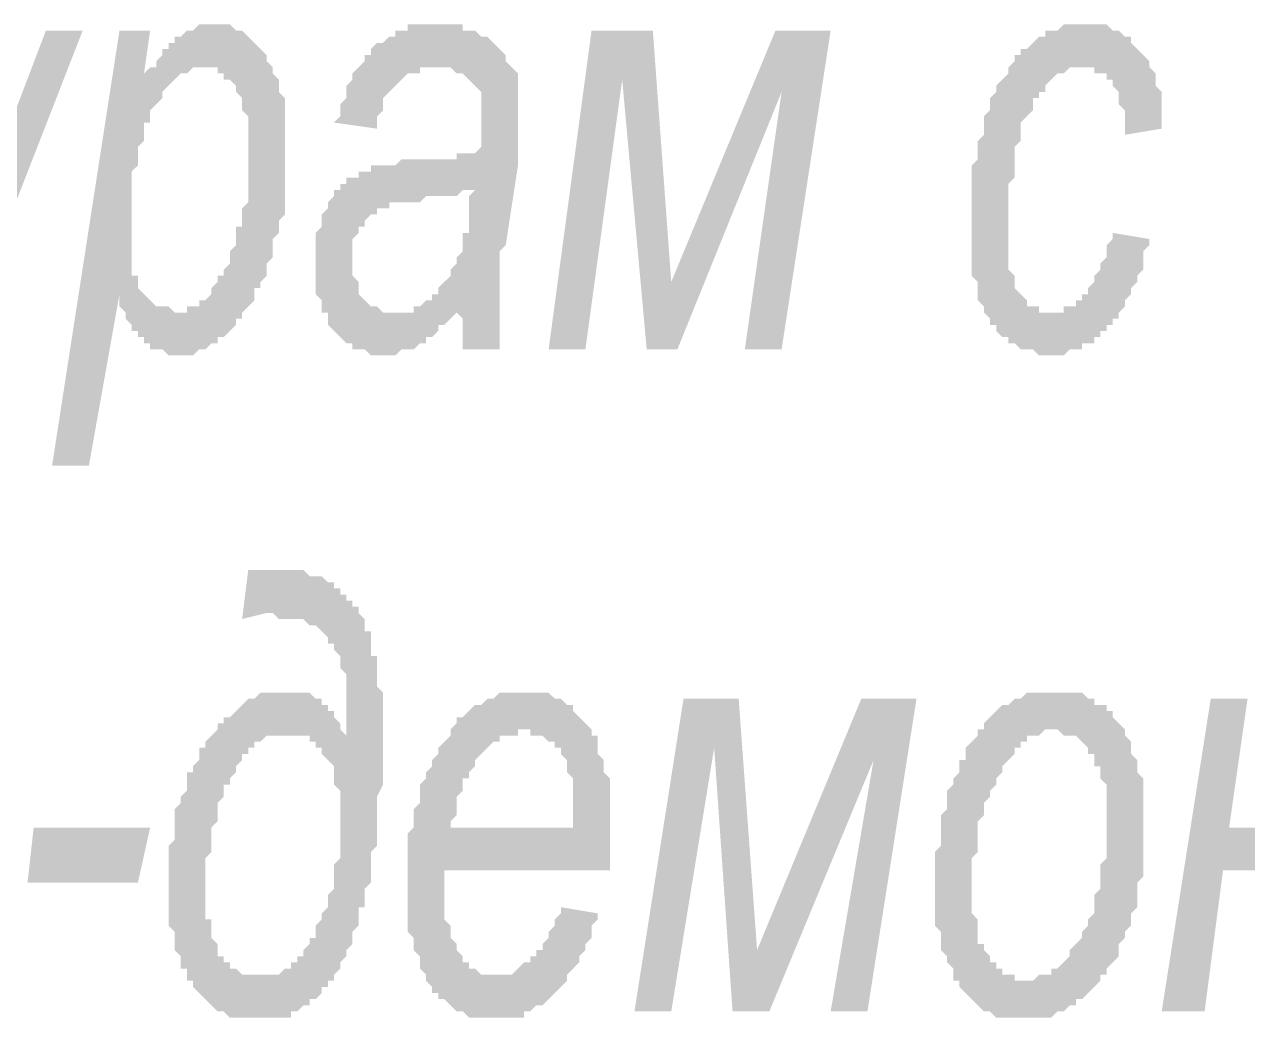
# Model space of a CAD drawing. Header units: millimetres. Extents: x 1372 to 666090, y 1285 to 31551.
# Drawn here: x 513140 to 513972, y 5129 to 5805 of the extents above; entities that cross this region are included whole.
import ezdxf

# ---------------------------------------------------------------- set-up
doc = ezdxf.new("R2010")
doc.units = ezdxf.units.MM
doc.layers.add('PDF _75-АЗ Штамп', color=7, linetype='Continuous')

msp = doc.modelspace()

# ---------------------------------------------------------------- hatches: boundary and pattern name
at = {"layer": 'PDF _75-АЗ Штамп', "transparency": 33554559}
for points in [[(513016.63, 5500.36), (513020.8, 5537.9), (513020.8, 5533.73), (513024.97, 5533.73), (513029.14, 5533.73), (513029.14, 5533.73), (513033.31, 5533.73), (513033.31, 5533.73), (513037.48, 5533.73), (513041.66, 5533.73), (513041.66, 5533.73), (513045.83, 5537.9), (513045.83, 5537.9), (513050, 5542.07), (513050, 5542.07), (513054.17, 5546.24), (513054.17, 5550.41), (513054.17, 5550.41), (513058.34, 5554.59), (513058.34, 5558.76), (513062.51, 5562.93), (513070.85, 5583.78), (513045.83, 5800.69), (513070.85, 5800.69), (513079.2, 5692.23), (513079.2, 5688.06), (513083.37, 5683.89), (513083.37, 5679.72), (513083.37, 5675.55), (513083.37, 5671.38), (513083.37, 5667.21), (513083.37, 5663.04), (513083.37, 5658.87), (513083.37, 5654.69), (513083.37, 5650.52), (513083.37, 5646.35), (513083.37, 5642.18), (513087.54, 5638.01), (513087.54, 5633.84), (513087.54, 5629.67), (513087.54, 5625.5), (513154.28, 5800.69), (513179.3, 5800.69), (513083.37, 5554.59), (513083.37, 5550.41), (513079.2, 5546.24), (513079.2, 5542.07), (513075.03, 5537.9), (513075.03, 5533.73), (513075.03, 5529.56), (513070.85, 5529.56), (513070.85, 5525.39), (513066.68, 5521.22), (513066.68, 5517.05), (513066.68, 5517.05), (513062.51, 5512.87), (513062.51, 5512.87), (513062.51, 5508.7), (513058.34, 5508.7), (513058.34, 5508.7), (513054.17, 5504.53), (513054.17, 5504.53), (513050, 5500.36), (513045.83, 5500.36), (513045.83, 5500.36), (513041.66, 5500.36), (513037.48, 5496.19), (513037.48, 5496.19), (513033.31, 5496.19), (513033.31, 5496.19), (513029.14, 5496.19), (513024.97, 5500.36), (513024.97, 5500.36), (513020.8, 5500.36), (513016.63, 5500.36), (513016.63, 5500.36)], [(513525.51, 5800.69), (513567.22, 5800.69), (513579.74, 5629.67), (513650.65, 5800.69), (513688.19, 5800.69), (513654.82, 5583.78), (513629.79, 5583.78), (513654.82, 5758.97), (513583.91, 5583.78), (513563.05, 5583.78), (513546.37, 5767.32), (513521.34, 5583.78), (513496.31, 5583.78)], [(513880.06, 5663.04), (513905.09, 5658.87), (513905.09, 5654.69), (513900.92, 5650.52), (513900.92, 5646.35), (513900.92, 5642.18), (513900.92, 5638.01), (513896.75, 5633.84), (513896.75, 5629.67), (513896.75, 5629.67), (513892.58, 5625.5), (513892.58, 5621.32), (513888.41, 5617.15), (513888.41, 5612.98), (513888.41, 5612.98), (513884.23, 5608.81), (513884.23, 5604.64), (513880.06, 5604.64), (513880.06, 5600.47), (513875.89, 5600.47), (513875.89, 5596.3), (513871.72, 5596.3), (513871.72, 5592.13), (513867.55, 5592.13), (513867.55, 5587.96), (513863.38, 5587.96), (513859.21, 5587.96), (513859.21, 5583.78), (513855.04, 5583.78), (513850.86, 5583.78), (513850.86, 5583.78), (513846.69, 5579.61), (513842.52, 5579.61), (513842.52, 5579.61), (513838.35, 5579.61), (513838.35, 5579.61), (513834.18, 5579.61), (513830.01, 5579.61), (513830.01, 5579.61), (513825.84, 5583.78), (513821.67, 5583.78), (513821.67, 5583.78), (513817.5, 5583.78), (513813.32, 5587.96), (513813.32, 5587.96), (513809.15, 5587.96), (513809.15, 5592.13), (513804.98, 5592.13), (513800.81, 5596.3), (513800.81, 5600.47), (513796.64, 5600.47), (513796.64, 5604.64), (513796.64, 5604.64), (513792.47, 5608.81), (513792.47, 5612.98), (513792.47, 5612.98), (513788.3, 5617.15), (513788.3, 5621.32), (513788.3, 5625.5), (513788.3, 5629.67), (513784.13, 5633.84), (513784.13, 5633.84), (513784.13, 5638.01), (513784.13, 5642.18), (513784.13, 5646.35), (513784.13, 5650.52), (513784.13, 5658.87), (513784.13, 5663.04), (513784.13, 5667.21), (513784.13, 5667.21), (513784.13, 5671.38), (513784.13, 5675.55), (513784.13, 5679.72), (513784.13, 5683.89), (513784.13, 5688.06), (513784.13, 5692.23), (513784.13, 5696.41), (513784.13, 5700.58), (513784.13, 5704.75), (513784.13, 5704.75), (513784.13, 5708.92), (513788.3, 5713.09), (513788.3, 5717.26), (513788.3, 5721.43), (513788.3, 5725.6), (513792.47, 5729.78), (513792.47, 5733.95), (513792.47, 5733.95), (513792.47, 5738.12), (513792.47, 5742.29), (513796.64, 5746.46), (513796.64, 5750.63), (513796.64, 5754.8), (513800.81, 5758.97), (513800.81, 5763.14), (513804.98, 5767.32), (513804.98, 5767.32), (513809.15, 5771.49), (513809.15, 5775.66), (513809.15, 5775.66), (513813.32, 5779.83), (513813.32, 5784), (513817.5, 5784), (513817.5, 5788.17), (513821.67, 5788.17), (513821.67, 5788.17), (513825.84, 5792.34), (513825.84, 5792.34), (513830.01, 5796.51), (513834.18, 5796.51), (513834.18, 5800.69), (513838.35, 5800.69), (513838.35, 5800.69), (513842.52, 5800.69), (513846.69, 5804.86), (513846.69, 5804.86), (513850.86, 5804.86), (513855.04, 5804.86), (513859.21, 5804.86), (513859.21, 5804.86), (513863.38, 5804.86), (513863.38, 5804.86), (513867.55, 5804.86), (513871.72, 5804.86), (513875.89, 5804.86), (513875.89, 5804.86), (513880.06, 5800.69), (513884.23, 5800.69), (513884.23, 5800.69), (513888.41, 5796.51), (513888.41, 5796.51), (513892.58, 5796.51), (513892.58, 5792.34), (513896.75, 5788.17), (513896.75, 5788.17), (513900.92, 5784), (513900.92, 5784), (513905.09, 5779.83), (513905.09, 5775.66), (513905.09, 5775.66), (513909.26, 5771.49), (513909.26, 5767.32), (513909.26, 5763.14), (513913.43, 5758.97), (513913.43, 5754.8), (513913.43, 5750.63), (513913.43, 5746.46), (513913.43, 5742.29), (513913.43, 5738.12), (513913.43, 5733.95), (513913.43, 5733.95), (513888.41, 5729.78), (513888.41, 5738.12), (513888.41, 5742.29), (513888.41, 5746.46), (513888.41, 5746.46), (513884.23, 5750.63), (513884.23, 5754.8), (513884.23, 5758.97), (513880.06, 5763.14), (513880.06, 5763.14), (513880.06, 5767.32), (513875.89, 5767.32), (513875.89, 5771.49), (513871.72, 5771.49), (513867.55, 5771.49), (513867.55, 5775.66), (513863.38, 5775.66), (513859.21, 5775.66), (513859.21, 5775.66), (513855.04, 5775.66), (513855.04, 5775.66), (513850.86, 5775.66), (513846.69, 5771.49), (513846.69, 5771.49), (513842.52, 5771.49), (513838.35, 5767.32), (513838.35, 5767.32), (513834.18, 5763.14), (513834.18, 5763.14), (513834.18, 5758.97), (513830.01, 5758.97), (513830.01, 5754.8), (513825.84, 5754.8), (513825.84, 5750.63), (513825.84, 5746.46), (513821.67, 5742.29), (513821.67, 5742.29), (513817.5, 5738.12), (513817.5, 5733.95), (513817.5, 5729.78), (513817.5, 5725.6), (513813.32, 5721.43), (513813.32, 5717.26), (513813.32, 5713.09), (513813.32, 5708.92), (513813.32, 5704.75), (513813.32, 5700.58), (513809.15, 5696.41), (513809.15, 5692.23), (513809.15, 5688.06), (513809.15, 5683.89), (513809.15, 5679.72), (513809.15, 5679.72), (513809.15, 5675.55), (513809.15, 5671.38), (513809.15, 5667.21), (513809.15, 5663.04), (513809.15, 5658.87), (513809.15, 5654.69), (513809.15, 5650.52), (513809.15, 5646.35), (513809.15, 5642.18), (513809.15, 5638.01), (513813.32, 5633.84), (513813.32, 5629.67), (513813.32, 5625.5), (513813.32, 5625.5), (513817.5, 5621.32), (513817.5, 5621.32), (513821.67, 5617.15), (513821.67, 5612.98), (513825.84, 5612.98), (513830.01, 5612.98), (513830.01, 5608.81), (513834.18, 5608.81), (513834.18, 5608.81), (513838.35, 5608.81), (513838.35, 5608.81), (513842.52, 5608.81), (513846.69, 5608.81), (513846.69, 5612.98), (513850.86, 5612.98), (513855.04, 5612.98), (513855.04, 5617.15), (513859.21, 5617.15), (513859.21, 5621.32), (513863.38, 5621.32), (513863.38, 5625.5), (513863.38, 5625.5), (513867.55, 5629.67), (513867.55, 5633.84), (513871.72, 5638.01), (513871.72, 5638.01), (513871.72, 5642.18), (513875.89, 5646.35), (513875.89, 5650.52), (513875.89, 5654.69), (513880.06, 5658.87), (513880.06, 5663.04), (513880.06, 5663.04)], [(513588.08, 5346.03), (513625.62, 5346.03), (513638.13, 5175.01), (513709.04, 5346.03), (513746.59, 5346.03), (513713.22, 5133.3), (513688.19, 5133.3), (513717.39, 5304.32), (513646.48, 5133.3), (513621.45, 5133.3), (513608.94, 5312.66), (513579.74, 5133.3), (513554.71, 5133.3)], [(513946.8, 5346.03), (513971.83, 5346.03), (513959.32, 5258.43), (514030.23, 5258.43), (514042.74, 5346.03), (514067.77, 5346.03), (514034.4, 5133.3), (514009.37, 5133.3), (514026.05, 5229.23), (513955.14, 5229.23), (513942.63, 5133.3), (513913.43, 5133.3)]]:
    msp.add_hatch(color=256, dxfattribs=at).paths.add_polyline_path(points)
h = msp.add_hatch(color=256, dxfattribs=at)
h.paths.add_polyline_path([(513158.45, 5504.53), (513204.33, 5800.69), (513225.19, 5800.69), (513221.02, 5771.49), (513225.19, 5775.66), (513229.36, 5775.66), (513229.36, 5779.83), (513233.53, 5784), (513233.53, 5788.17), (513237.7, 5788.17), (513237.7, 5792.34), (513241.87, 5792.34), (513241.87, 5796.51), (513246.04, 5796.51), (513246.04, 5796.51), (513250.21, 5800.69), (513250.21, 5800.69), (513254.39, 5800.69), (513258.56, 5804.86), (513258.56, 5804.86), (513262.73, 5804.86), (513266.9, 5804.86), (513266.9, 5804.86), (513271.07, 5804.86), (513275.24, 5804.86), (513275.24, 5804.86), (513279.41, 5804.86), (513283.58, 5800.69), (513283.58, 5800.69), (513287.76, 5800.69), (513291.93, 5796.51), (513291.93, 5796.51), (513296.1, 5792.34), (513296.1, 5792.34), (513300.27, 5788.17), (513300.27, 5788.17), (513304.44, 5784), (513304.44, 5784), (513304.44, 5779.83), (513308.61, 5775.66), (513308.61, 5775.66), (513308.61, 5771.49), (513312.78, 5767.32), (513312.78, 5763.14), (513312.78, 5763.14), (513312.78, 5758.97), (513316.95, 5754.8), (513316.95, 5750.63), (513316.95, 5746.46), (513316.95, 5742.29), (513316.95, 5738.12), (513316.95, 5733.95), (513316.95, 5729.78), (513316.95, 5725.6), (513316.95, 5717.26), (513316.95, 5717.26), (513316.95, 5713.09), (513316.95, 5708.92), (513316.95, 5704.75), (513316.95, 5700.58), (513316.95, 5696.41), (513316.95, 5692.23), (513316.95, 5688.06), (513316.95, 5683.89), (513316.95, 5679.72), (513316.95, 5675.55), (513312.78, 5671.38), (513312.78, 5671.38), (513312.78, 5667.21), (513312.78, 5663.04), (513308.61, 5658.87), (513308.61, 5658.87), (513308.61, 5654.69), (513308.61, 5650.52), (513308.61, 5646.35), (513304.44, 5642.18), (513304.44, 5638.01), (513304.44, 5633.84), (513300.27, 5629.67), (513300.27, 5625.5), (513296.1, 5625.5), (513296.1, 5621.32), (513296.1, 5617.15), (513291.93, 5612.98), (513291.93, 5612.98), (513287.76, 5608.81), (513287.76, 5604.64), (513283.58, 5604.64), (513283.58, 5600.47), (513279.41, 5596.3), (513279.41, 5596.3), (513275.24, 5592.13), (513271.07, 5592.13), (513271.07, 5587.96), (513266.9, 5587.96), (513266.9, 5587.96), (513266.9, 5587.96), (513262.73, 5583.78), (513258.56, 5583.78), (513258.56, 5583.78), (513254.39, 5579.61), (513250.21, 5579.61), (513250.21, 5579.61), (513246.04, 5579.61), (513246.04, 5579.61), (513241.87, 5579.61), (513237.7, 5579.61), (513237.7, 5579.61), (513233.53, 5583.78), (513229.36, 5583.78), (513229.36, 5583.78), (513225.19, 5583.78), (513225.19, 5587.96), (513221.02, 5587.96), (513221.02, 5592.13), (513216.85, 5592.13), (513216.85, 5596.3), (513212.67, 5596.3), (513212.67, 5600.47), (513208.5, 5604.64), (513208.5, 5608.81), (513204.33, 5612.98), (513204.33, 5612.98), (513204.33, 5617.15), (513204.33, 5621.32), (513183.48, 5504.53)], flags=0)
h.paths.add_polyline_path([(513212.67, 5671.38), (513212.67, 5667.21), (513212.67, 5663.04), (513212.67, 5658.87), (513212.67, 5654.69), (513212.67, 5650.52), (513212.67, 5646.35), (513212.67, 5642.18), (513212.67, 5638.01), (513212.67, 5638.01), (513212.67, 5633.84), (513216.85, 5633.84), (513216.85, 5629.67), (513216.85, 5625.5), (513221.02, 5621.32), (513221.02, 5621.32), (513225.19, 5617.15), (513225.19, 5617.15), (513229.36, 5612.98), (513233.53, 5612.98), (513233.53, 5612.98), (513237.7, 5612.98), (513241.87, 5608.81), (513241.87, 5608.81), (513246.04, 5608.81), (513250.21, 5608.81), (513250.21, 5612.98), (513254.39, 5612.98), (513254.39, 5612.98), (513258.56, 5612.98), (513258.56, 5617.15), (513262.73, 5617.15), (513266.9, 5621.32), (513266.9, 5621.32), (513266.9, 5625.5), (513271.07, 5629.67), (513271.07, 5633.84), (513275.24, 5633.84), (513275.24, 5638.01), (513279.41, 5642.18), (513279.41, 5646.35), (513279.41, 5650.52), (513283.58, 5654.69), (513283.58, 5658.87), (513283.58, 5663.04), (513283.58, 5667.21), (513287.76, 5667.21), (513287.76, 5671.38), (513287.76, 5675.55), (513287.76, 5679.72), (513291.93, 5683.89), (513291.93, 5688.06), (513291.93, 5692.23), (513291.93, 5696.41), (513291.93, 5700.58), (513291.93, 5704.75), (513291.93, 5708.92), (513291.93, 5713.09), (513291.93, 5717.26), (513291.93, 5717.26), (513291.93, 5721.43), (513291.93, 5729.78), (513291.93, 5733.95), (513291.93, 5738.12), (513291.93, 5742.29), (513291.93, 5742.29), (513287.76, 5746.46), (513287.76, 5750.63), (513287.76, 5754.8), (513283.58, 5758.97), (513283.58, 5758.97), (513283.58, 5758.97), (513283.58, 5763.14), (513279.41, 5767.32), (513275.24, 5767.32), (513275.24, 5771.49), (513271.07, 5771.49), (513271.07, 5775.66), (513266.9, 5775.66), (513262.73, 5775.66), (513262.73, 5775.66), (513262.73, 5775.66), (513258.56, 5775.66), (513254.39, 5775.66), (513254.39, 5775.66), (513250.21, 5771.49), (513246.04, 5771.49), (513246.04, 5771.49), (513241.87, 5767.32), (513241.87, 5767.32), (513237.7, 5763.14), (513237.7, 5763.14), (513233.53, 5758.97), (513233.53, 5754.8), (513229.36, 5750.63), (513229.36, 5750.63), (513225.19, 5746.46), (513225.19, 5742.29), (513225.19, 5738.12), (513221.02, 5738.12), (513221.02, 5733.95), (513221.02, 5729.78), (513221.02, 5725.6), (513216.85, 5721.43), (513216.85, 5717.26), (513216.85, 5713.09), (513216.85, 5708.92), (513212.67, 5704.75), (513212.67, 5700.58), (513212.67, 5696.41), (513212.67, 5692.23), (513212.67, 5688.06), (513212.67, 5683.89), (513212.67, 5679.72), (513212.67, 5675.55), (513212.67, 5675.55), (513212.67, 5671.38)], flags=0)
h = msp.add_hatch(color=256, dxfattribs=at)
h.paths.add_polyline_path([(513433.75, 5612.98), (513433.75, 5608.81), (513429.58, 5604.64), (513429.58, 5604.64), (513425.4, 5600.47), (513421.23, 5600.47), (513421.23, 5596.3), (513417.06, 5592.13), (513417.06, 5592.13), (513412.89, 5592.13), (513412.89, 5587.96), (513408.72, 5587.96), (513408.72, 5587.96), (513404.55, 5583.78), (513400.38, 5583.78), (513400.38, 5583.78), (513396.21, 5583.78), (513392.03, 5579.61), (513392.03, 5579.61), (513387.86, 5579.61), (513383.69, 5579.61), (513383.69, 5579.61), (513379.52, 5579.61), (513375.35, 5579.61), (513375.35, 5579.61), (513371.18, 5583.78), (513367.01, 5583.78), (513367.01, 5583.78), (513362.84, 5583.78), (513362.84, 5587.96), (513358.67, 5587.96), (513354.49, 5592.13), (513354.49, 5592.13), (513350.32, 5596.3), (513350.32, 5596.3), (513346.15, 5600.47), (513346.15, 5604.64), (513346.15, 5608.81), (513341.98, 5608.81), (513341.98, 5612.98), (513341.98, 5617.15), (513337.81, 5621.32), (513337.81, 5625.5), (513337.81, 5629.67), (513337.81, 5633.84), (513337.81, 5638.01), (513337.81, 5642.18), (513337.81, 5642.18), (513337.81, 5646.35), (513337.81, 5650.52), (513337.81, 5654.69), (513337.81, 5658.87), (513337.81, 5663.04), (513341.98, 5667.21), (513341.98, 5671.38), (513341.98, 5675.55), (513341.98, 5675.55), (513346.15, 5679.72), (513346.15, 5679.72), (513346.15, 5683.89), (513350.32, 5688.06), (513350.32, 5692.23), (513354.49, 5692.23), (513354.49, 5696.41), (513358.67, 5696.41), (513358.67, 5700.58), (513362.84, 5700.58), (513367.01, 5700.58), (513367.01, 5704.75), (513371.18, 5704.75), (513375.35, 5704.75), (513375.35, 5708.92), (513379.52, 5708.92), (513379.52, 5708.92), (513383.69, 5708.92), (513383.69, 5708.92), (513387.86, 5708.92), (513387.86, 5708.92), (513392.03, 5708.92), (513396.21, 5713.09), (513396.21, 5713.09), (513400.38, 5713.09), (513404.55, 5713.09), (513408.72, 5713.09), (513412.89, 5713.09), (513412.89, 5713.09), (513417.06, 5713.09), (513421.23, 5713.09), (513425.4, 5713.09), (513429.58, 5713.09), (513433.75, 5713.09), (513433.75, 5717.26), (513437.92, 5717.26), (513442.09, 5717.26), (513442.09, 5717.26), (513446.26, 5717.26), (513446.26, 5717.26), (513450.43, 5721.43), (513450.43, 5721.43), (513450.43, 5725.6), (513450.43, 5729.78), (513450.43, 5733.95), (513450.43, 5738.12), (513450.43, 5742.29), (513450.43, 5746.46), (513450.43, 5746.46), (513450.43, 5750.63), (513450.43, 5754.8), (513450.43, 5758.97), (513450.43, 5758.97), (513446.26, 5763.14), (513446.26, 5763.14), (513442.09, 5767.32), (513442.09, 5767.32), (513437.92, 5771.49), (513437.92, 5771.49), (513433.75, 5771.49), (513429.58, 5775.66), (513429.58, 5775.66), (513425.4, 5775.66), (513421.23, 5775.66), (513421.23, 5775.66), (513417.06, 5775.66), (513412.89, 5775.66), (513408.72, 5775.66), (513408.72, 5771.49), (513404.55, 5771.49), (513400.38, 5771.49), (513400.38, 5771.49), (513396.21, 5767.32), (513396.21, 5767.32), (513392.03, 5763.14), (513392.03, 5763.14), (513387.86, 5758.97), (513387.86, 5758.97), (513383.69, 5754.8), (513383.69, 5750.63), (513383.69, 5746.46), (513379.52, 5742.29), (513379.52, 5738.12), (513379.52, 5738.12), (513379.52, 5733.95), (513350.32, 5738.12), (513354.49, 5742.29), (513354.49, 5746.46), (513354.49, 5750.63), (513358.67, 5754.8), (513358.67, 5758.97), (513358.67, 5763.14), (513362.84, 5767.32), (513362.84, 5767.32), (513362.84, 5771.49), (513367.01, 5775.66), (513367.01, 5775.66), (513371.18, 5779.83), (513371.18, 5784), (513375.35, 5784), (513375.35, 5788.17), (513375.35, 5788.17), (513379.52, 5792.34), (513379.52, 5792.34), (513383.69, 5792.34), (513387.86, 5796.51), (513387.86, 5796.51), (513392.03, 5796.51), (513392.03, 5800.69), (513396.21, 5800.69), (513400.38, 5800.69), (513400.38, 5804.86), (513404.55, 5804.86), (513408.72, 5804.86), (513412.89, 5804.86), (513412.89, 5804.86), (513417.06, 5804.86), (513421.23, 5804.86), (513421.23, 5804.86), (513425.4, 5804.86), (513425.4, 5804.86), (513429.58, 5804.86), (513433.75, 5804.86), (513437.92, 5804.86), (513437.92, 5800.69), (513442.09, 5800.69), (513446.26, 5800.69), (513446.26, 5800.69), (513450.43, 5796.51), (513450.43, 5796.51), (513454.6, 5796.51), (513458.77, 5792.34), (513458.77, 5792.34), (513462.95, 5788.17), (513462.95, 5788.17), (513462.95, 5788.17), (513467.12, 5784), (513467.12, 5779.83), (513471.29, 5775.66), (513471.29, 5775.66), (513475.46, 5771.49), (513475.46, 5767.32), (513475.46, 5763.14), (513475.46, 5758.97), (513475.46, 5754.8), (513475.46, 5750.63), (513475.46, 5750.63), (513475.46, 5746.46), (513475.46, 5742.29), (513475.46, 5738.12), (513475.46, 5733.95), (513475.46, 5729.78), (513475.46, 5725.6), (513475.46, 5721.43), (513475.46, 5717.26), (513475.46, 5713.09), (513475.46, 5708.92), (513467.12, 5654.69), (513462.95, 5650.52), (513462.95, 5646.35), (513462.95, 5642.18), (513462.95, 5638.01), (513462.95, 5633.84), (513462.95, 5629.67), (513462.95, 5625.5), (513462.95, 5621.32), (513462.95, 5617.15), (513462.95, 5612.98), (513462.95, 5612.98), (513462.95, 5612.98), (513462.95, 5608.81), (513462.95, 5604.64), (513462.95, 5600.47), (513462.95, 5596.3), (513462.95, 5592.13), (513462.95, 5587.96), (513462.95, 5583.78), (513437.92, 5583.78), (513437.92, 5587.96), (513437.92, 5592.13), (513437.92, 5596.3), (513437.92, 5600.47), (513437.92, 5604.64), (513433.75, 5608.81), (513433.75, 5612.98)], flags=0)
h.paths.add_polyline_path([(513446.26, 5692.23), (513442.09, 5692.23), (513437.92, 5692.23), (513437.92, 5692.23), (513433.75, 5688.06), (513433.75, 5688.06), (513433.75, 5688.06), (513429.58, 5688.06), (513425.4, 5688.06), (513425.4, 5688.06), (513421.23, 5688.06), (513417.06, 5688.06), (513412.89, 5688.06), (513412.89, 5688.06), (513408.72, 5683.89), (513404.55, 5683.89), (513400.38, 5683.89), (513400.38, 5683.89), (513396.21, 5683.89), (513392.03, 5683.89), (513387.86, 5683.89), (513387.86, 5679.72), (513383.69, 5679.72), (513383.69, 5679.72), (513379.52, 5679.72), (513379.52, 5679.72), (513379.52, 5675.55), (513375.35, 5675.55), (513371.18, 5671.38), (513371.18, 5671.38), (513371.18, 5667.21), (513367.01, 5667.21), (513367.01, 5663.04), (513367.01, 5663.04), (513362.84, 5658.87), (513362.84, 5654.69), (513362.84, 5650.52), (513362.84, 5646.35), (513362.84, 5642.18), (513362.84, 5638.01), (513362.84, 5633.84), (513362.84, 5633.84), (513367.01, 5629.67), (513367.01, 5625.5), (513367.01, 5621.32), (513371.18, 5617.15), (513371.18, 5617.15), (513371.18, 5617.15), (513375.35, 5612.98), (513375.35, 5612.98), (513379.52, 5612.98), (513383.69, 5608.81), (513383.69, 5608.81), (513387.86, 5608.81), (513392.03, 5608.81), (513392.03, 5608.81), (513396.21, 5608.81), (513396.21, 5608.81), (513400.38, 5608.81), (513404.55, 5608.81), (513404.55, 5612.98), (513408.72, 5612.98), (513408.72, 5612.98), (513412.89, 5617.15), (513417.06, 5617.15), (513417.06, 5621.32), (513421.23, 5621.32), (513421.23, 5625.5), (513425.4, 5629.67), (513425.4, 5629.67), (513429.58, 5633.84), (513429.58, 5638.01), (513433.75, 5642.18), (513433.75, 5642.18), (513433.75, 5646.35), (513433.75, 5646.35), (513437.92, 5650.52), (513437.92, 5654.69), (513437.92, 5658.87), (513437.92, 5663.04), (513442.09, 5663.04), (513442.09, 5667.21), (513442.09, 5671.38), (513442.09, 5675.55), (513442.09, 5683.89), (513442.09, 5688.06), (513446.26, 5692.23), (513446.26, 5692.23)], flags=0)
h = msp.add_hatch(color=256, dxfattribs=at)
h.paths.add_polyline_path([(513287.76, 5400.25), (513291.93, 5433.62), (513312.78, 5433.62), (513316.95, 5433.62), (513316.95, 5433.62), (513321.12, 5433.62), (513325.3, 5433.62), (513329.47, 5433.62), (513329.47, 5433.62), (513333.64, 5429.45), (513337.81, 5429.45), (513337.81, 5429.45), (513341.98, 5429.45), (513346.15, 5425.28), (513346.15, 5425.28), (513350.32, 5425.28), (513350.32, 5421.11), (513354.49, 5421.11), (513354.49, 5416.94), (513358.67, 5416.94), (513358.67, 5412.77), (513362.84, 5412.77), (513362.84, 5408.59), (513367.01, 5408.59), (513367.01, 5404.42), (513367.01, 5404.42), (513371.18, 5400.25), (513371.18, 5396.08), (513371.18, 5391.91), (513375.35, 5391.91), (513375.35, 5387.74), (513375.35, 5383.57), (513375.35, 5379.4), (513375.35, 5375.23), (513379.52, 5375.23), (513379.52, 5371.05), (513379.52, 5366.88), (513379.52, 5362.71), (513379.52, 5358.54), (513379.52, 5354.37), (513383.69, 5350.2), (513383.69, 5341.86), (513383.69, 5337.68), (513383.69, 5333.51), (513383.69, 5329.34), (513383.69, 5325.17), (513383.69, 5325.17), (513383.69, 5321), (513383.69, 5312.66), (513383.69, 5308.49), (513383.69, 5304.32), (513383.69, 5300.14), (513383.69, 5295.97), (513383.69, 5291.8), (513383.69, 5287.63), (513379.52, 5279.29), (513379.52, 5275.12), (513379.52, 5270.95), (513379.52, 5266.77), (513379.52, 5262.6), (513379.52, 5258.43), (513379.52, 5254.26), (513379.52, 5250.09), (513379.52, 5245.92), (513375.35, 5241.75), (513375.35, 5237.58), (513375.35, 5233.41), (513375.35, 5229.23), (513375.35, 5229.23), (513375.35, 5225.06), (513375.35, 5220.89), (513371.18, 5216.72), (513371.18, 5212.55), (513371.18, 5208.38), (513371.18, 5204.21), (513367.01, 5204.21), (513367.01, 5200.04), (513367.01, 5195.86), (513367.01, 5191.69), (513367.01, 5191.69), (513362.84, 5187.52), (513362.84, 5183.35), (513362.84, 5179.18), (513362.84, 5179.18), (513358.67, 5175.01), (513358.67, 5170.84), (513354.49, 5166.67), (513354.49, 5166.67), (513354.49, 5162.49), (513350.32, 5158.32), (513350.32, 5154.15), (513346.15, 5154.15), (513346.15, 5149.98), (513341.98, 5149.98), (513341.98, 5145.81), (513337.81, 5141.64), (513337.81, 5141.64), (513333.64, 5141.64), (513333.64, 5137.47), (513329.47, 5137.47), (513325.3, 5133.3), (513325.3, 5133.3), (513321.12, 5133.3), (513321.12, 5129.13), (513316.95, 5129.13), (513312.78, 5129.13), (513312.78, 5129.13), (513308.61, 5129.13), (513304.44, 5129.13), (513304.44, 5129.13), (513300.27, 5129.13), (513300.27, 5129.13), (513296.1, 5129.13), (513291.93, 5129.13), (513291.93, 5129.13), (513287.76, 5129.13), (513283.58, 5129.13), (513279.41, 5129.13), (513279.41, 5129.13), (513275.24, 5133.3), (513275.24, 5133.3), (513271.07, 5133.3), (513266.9, 5137.47), (513266.9, 5137.47), (513262.73, 5141.64), (513262.73, 5141.64), (513258.56, 5145.81), (513258.56, 5145.81), (513254.39, 5149.98), (513254.39, 5154.15), (513250.21, 5154.15), (513250.21, 5158.32), (513250.21, 5162.49), (513246.04, 5162.49), (513246.04, 5166.67), (513246.04, 5170.84), (513241.87, 5175.01), (513241.87, 5179.18), (513241.87, 5179.18), (513241.87, 5183.35), (513241.87, 5187.52), (513237.7, 5191.69), (513237.7, 5195.86), (513237.7, 5200.04), (513237.7, 5204.21), (513237.7, 5212.55), (513237.7, 5216.72), (513237.7, 5216.72), (513237.7, 5220.89), (513237.7, 5225.06), (513237.7, 5229.23), (513237.7, 5233.41), (513237.7, 5237.58), (513237.7, 5241.75), (513237.7, 5245.92), (513241.87, 5250.09), (513241.87, 5254.26), (513241.87, 5258.43), (513241.87, 5262.6), (513241.87, 5266.77), (513241.87, 5270.95), (513246.04, 5275.12), (513246.04, 5275.12), (513246.04, 5279.29), (513250.21, 5283.46), (513250.21, 5287.63), (513250.21, 5291.8), (513250.21, 5295.97), (513254.39, 5295.97), (513254.39, 5300.14), (513258.56, 5304.32), (513258.56, 5308.49), (513258.56, 5312.66), (513262.73, 5312.66), (513262.73, 5316.83), (513266.9, 5321), (513266.9, 5321), (513271.07, 5325.17), (513271.07, 5329.34), (513275.24, 5329.34), (513275.24, 5333.51), (513279.41, 5333.51), (513283.58, 5337.68), (513283.58, 5337.68), (513287.76, 5341.86), (513287.76, 5341.86), (513291.93, 5346.03), (513291.93, 5346.03), (513296.1, 5346.03), (513300.27, 5350.2), (513300.27, 5350.2), (513304.44, 5350.2), (513308.61, 5350.2), (513308.61, 5350.2), (513312.78, 5350.2), (513316.95, 5350.2), (513316.95, 5350.2), (513316.95, 5350.2), (513321.12, 5350.2), (513325.3, 5350.2), (513329.47, 5350.2), (513329.47, 5350.2), (513333.64, 5350.2), (513337.81, 5346.03), (513337.81, 5346.03), (513341.98, 5346.03), (513341.98, 5341.86), (513341.98, 5341.86), (513346.15, 5341.86), (513346.15, 5337.68), (513350.32, 5337.68), (513350.32, 5333.51), (513354.49, 5329.34), (513354.49, 5325.17), (513358.67, 5321), (513358.67, 5321), (513358.67, 5316.83), (513358.67, 5316.83), (513358.67, 5321), (513358.67, 5325.17), (513358.67, 5329.34), (513358.67, 5333.51), (513358.67, 5337.68), (513358.67, 5341.86), (513358.67, 5346.03), (513358.67, 5350.2), (513358.67, 5354.37), (513358.67, 5354.37), (513358.67, 5358.54), (513358.67, 5358.54), (513358.67, 5362.71), (513354.49, 5366.88), (513354.49, 5371.05), (513354.49, 5375.23), (513350.32, 5379.4), (513350.32, 5383.57), (513346.15, 5383.57), (513346.15, 5387.74), (513341.98, 5391.91), (513341.98, 5391.91), (513337.81, 5396.08), (513337.81, 5396.08), (513333.64, 5396.08), (513333.64, 5396.08), (513329.47, 5400.25), (513329.47, 5400.25), (513325.3, 5400.25), (513325.3, 5400.25), (513321.12, 5400.25), (513316.95, 5400.25), (513312.78, 5400.25), (513312.78, 5400.25), (513308.61, 5404.42), (513304.44, 5404.42)], flags=0)
h.paths.add_polyline_path([(513262.73, 5216.72), (513262.73, 5212.55), (513262.73, 5204.21), (513262.73, 5200.04), (513262.73, 5195.86), (513266.9, 5195.86), (513266.9, 5191.69), (513266.9, 5187.52), (513266.9, 5183.35), (513271.07, 5179.18), (513271.07, 5175.01), (513271.07, 5175.01), (513271.07, 5170.84), (513275.24, 5170.84), (513275.24, 5166.67), (513279.41, 5166.67), (513279.41, 5162.49), (513283.58, 5162.49), (513287.76, 5158.32), (513287.76, 5158.32), (513291.93, 5158.32), (513296.1, 5158.32), (513296.1, 5158.32), (513300.27, 5158.32), (513304.44, 5158.32), (513304.44, 5158.32), (513308.61, 5158.32), (513308.61, 5158.32), (513312.78, 5158.32), (513316.95, 5162.49), (513316.95, 5162.49), (513321.12, 5162.49), (513321.12, 5166.67), (513325.3, 5166.67), (513325.3, 5170.84), (513329.47, 5170.84), (513329.47, 5175.01), (513333.64, 5179.18), (513333.64, 5183.35), (513337.81, 5183.35), (513337.81, 5187.52), (513337.81, 5191.69), (513341.98, 5195.86), (513341.98, 5200.04), (513341.98, 5200.04), (513346.15, 5204.21), (513346.15, 5208.38), (513346.15, 5212.55), (513350.32, 5216.72), (513350.32, 5220.89), (513350.32, 5225.06), (513350.32, 5229.23), (513350.32, 5233.41), (513354.49, 5237.58), (513354.49, 5241.75), (513354.49, 5245.92), (513354.49, 5250.09), (513354.49, 5250.09), (513354.49, 5254.26), (513354.49, 5258.43), (513354.49, 5262.6), (513354.49, 5266.77), (513354.49, 5275.12), (513354.49, 5279.29), (513354.49, 5279.29), (513354.49, 5283.46), (513350.32, 5287.63), (513350.32, 5291.8), (513350.32, 5295.97), (513350.32, 5300.14), (513346.15, 5304.32), (513346.15, 5304.32), (513346.15, 5304.32), (513341.98, 5308.49), (513341.98, 5312.66), (513337.81, 5312.66), (513337.81, 5316.83), (513333.64, 5316.83), (513333.64, 5321), (513329.47, 5321), (513325.3, 5321), (513325.3, 5321), (513321.12, 5321), (513321.12, 5321), (513316.95, 5321), (513312.78, 5321), (513312.78, 5321), (513308.61, 5321), (513304.44, 5321), (513304.44, 5321), (513300.27, 5316.83), (513296.1, 5316.83), (513296.1, 5312.66), (513291.93, 5312.66), (513291.93, 5308.49), (513287.76, 5308.49), (513287.76, 5304.32), (513283.58, 5300.14), (513283.58, 5300.14), (513283.58, 5295.97), (513279.41, 5291.8), (513279.41, 5287.63), (513275.24, 5287.63), (513275.24, 5283.46), (513275.24, 5279.29), (513271.07, 5275.12), (513271.07, 5270.95), (513271.07, 5266.77), (513271.07, 5262.6), (513266.9, 5258.43), (513266.9, 5254.26), (513266.9, 5254.26), (513266.9, 5250.09), (513266.9, 5245.92), (513266.9, 5241.75), (513262.73, 5237.58), (513262.73, 5233.41), (513262.73, 5229.23), (513262.73, 5225.06), (513262.73, 5220.89), (513262.73, 5216.72), (513262.73, 5216.72)], flags=0)
h = msp.add_hatch(color=256, dxfattribs=at)
h.paths.add_polyline_path([(513504.66, 5204.21), (513529.68, 5200.04), (513529.68, 5195.86), (513529.68, 5195.86), (513525.51, 5191.69), (513525.51, 5187.52), (513525.51, 5183.35), (513521.34, 5179.18), (513521.34, 5179.18), (513521.34, 5175.01), (513517.17, 5170.84), (513517.17, 5166.67), (513513, 5162.49), (513513, 5162.49), (513508.83, 5158.32), (513508.83, 5154.15), (513504.66, 5149.98), (513504.66, 5149.98), (513504.66, 5149.98), (513500.49, 5145.81), (513496.31, 5141.64), (513496.31, 5141.64), (513492.14, 5137.47), (513492.14, 5137.47), (513487.97, 5137.47), (513483.8, 5133.3), (513483.8, 5133.3), (513479.63, 5133.3), (513479.63, 5129.13), (513475.46, 5129.13), (513471.29, 5129.13), (513471.29, 5129.13), (513467.12, 5129.13), (513462.95, 5129.13), (513458.77, 5129.13), (513458.77, 5129.13), (513454.6, 5129.13), (513454.6, 5129.13), (513450.43, 5129.13), (513446.26, 5129.13), (513442.09, 5129.13), (513442.09, 5129.13), (513437.92, 5133.3), (513437.92, 5133.3), (513433.75, 5133.3), (513429.58, 5137.47), (513429.58, 5137.47), (513429.58, 5137.47), (513425.4, 5141.64), (513421.23, 5141.64), (513421.23, 5145.81), (513417.06, 5145.81), (513417.06, 5149.98), (513412.89, 5154.15), (513412.89, 5154.15), (513412.89, 5158.32), (513408.72, 5162.49), (513408.72, 5166.67), (513408.72, 5170.84), (513408.72, 5170.84), (513404.55, 5175.01), (513404.55, 5179.18), (513404.55, 5179.18), (513404.55, 5183.35), (513400.38, 5187.52), (513400.38, 5191.69), (513400.38, 5195.86), (513400.38, 5200.04), (513400.38, 5204.21), (513400.38, 5208.38), (513400.38, 5212.55), (513400.38, 5216.72), (513400.38, 5216.72), (513400.38, 5220.89), (513400.38, 5225.06), (513400.38, 5229.23), (513400.38, 5233.41), (513400.38, 5237.58), (513400.38, 5241.75), (513400.38, 5245.92), (513400.38, 5250.09), (513400.38, 5254.26), (513404.55, 5258.43), (513404.55, 5262.6), (513404.55, 5266.77), (513404.55, 5270.95), (513408.72, 5275.12), (513408.72, 5279.29), (513408.72, 5283.46), (513408.72, 5287.63), (513408.72, 5287.63), (513412.89, 5291.8), (513412.89, 5295.97), (513417.06, 5300.14), (513417.06, 5300.14), (513417.06, 5304.32), (513421.23, 5308.49), (513421.23, 5312.66), (513425.4, 5316.83), (513425.4, 5316.83), (513429.58, 5321), (513429.58, 5325.17), (513429.58, 5325.17), (513433.75, 5329.34), (513433.75, 5333.51), (513437.92, 5333.51), (513442.09, 5337.68), (513442.09, 5337.68), (513442.09, 5337.68), (513446.26, 5341.86), (513446.26, 5341.86), (513450.43, 5341.86), (513454.6, 5346.03), (513454.6, 5346.03), (513458.77, 5346.03), (513462.95, 5350.2), (513462.95, 5350.2), (513467.12, 5350.2), (513471.29, 5350.2), (513471.29, 5350.2), (513475.46, 5350.2), (513479.63, 5350.2), (513479.63, 5350.2), (513483.8, 5350.2), (513483.8, 5350.2), (513487.97, 5350.2), (513492.14, 5350.2), (513496.31, 5350.2), (513496.31, 5350.2), (513500.49, 5346.03), (513504.66, 5346.03), (513504.66, 5346.03), (513508.83, 5341.86), (513508.83, 5341.86), (513513, 5341.86), (513513, 5337.68), (513517.17, 5333.51), (513517.17, 5333.51), (513521.34, 5329.34), (513521.34, 5329.34), (513525.51, 5325.17), (513525.51, 5321), (513529.68, 5321), (513529.68, 5316.83), (513529.68, 5312.66), (513529.68, 5308.49), (513533.86, 5304.32), (513533.86, 5304.32), (513533.86, 5300.14), (513533.86, 5295.97), (513538.03, 5291.8), (513538.03, 5287.63), (513538.03, 5283.46), (513538.03, 5279.29), (513538.03, 5275.12), (513538.03, 5270.95), (513538.03, 5266.77), (513538.03, 5262.6), (513538.03, 5258.43), (513538.03, 5254.26), (513538.03, 5250.09), (513538.03, 5245.92), (513538.03, 5241.75), (513538.03, 5237.58), (513538.03, 5233.41), (513538.03, 5229.23), (513425.4, 5229.23), (513425.4, 5225.06), (513425.4, 5220.89), (513425.4, 5220.89), (513425.4, 5212.55), (513425.4, 5208.38), (513425.4, 5204.21), (513425.4, 5200.04), (513425.4, 5195.86), (513429.58, 5191.69), (513429.58, 5187.52), (513429.58, 5187.52), (513429.58, 5183.35), (513433.75, 5179.18), (513433.75, 5175.01), (513433.75, 5175.01), (513433.75, 5175.01), (513437.92, 5170.84), (513437.92, 5166.67), (513442.09, 5166.67), (513442.09, 5162.49), (513446.26, 5162.49), (513450.43, 5158.32), (513450.43, 5158.32), (513454.6, 5158.32), (513458.77, 5158.32), (513458.77, 5158.32), (513462.95, 5158.32), (513462.95, 5158.32), (513467.12, 5158.32), (513471.29, 5158.32), (513471.29, 5158.32), (513475.46, 5162.49), (513475.46, 5162.49), (513479.63, 5166.67), (513483.8, 5166.67), (513483.8, 5170.84), (513487.97, 5170.84), (513487.97, 5175.01), (513492.14, 5175.01), (513492.14, 5179.18), (513496.31, 5183.35), (513496.31, 5187.52), (513496.31, 5187.52), (513500.49, 5191.69), (513500.49, 5195.86), (513504.66, 5200.04), (513504.66, 5204.21), (513504.66, 5204.21)], flags=0)
h.paths.add_polyline_path([(513429.58, 5258.43), (513513, 5258.43), (513513, 5262.6), (513513, 5266.77), (513513, 5270.95), (513513, 5275.12), (513513, 5279.29), (513513, 5283.46), (513513, 5287.63), (513513, 5291.8), (513508.83, 5295.97), (513508.83, 5300.14), (513508.83, 5304.32), (513508.83, 5304.32), (513504.66, 5308.49), (513504.66, 5308.49), (513504.66, 5312.66), (513500.49, 5312.66), (513500.49, 5316.83), (513496.31, 5316.83), (513492.14, 5321), (513492.14, 5321), (513487.97, 5321), (513483.8, 5321), (513483.8, 5325.17), (513479.63, 5325.17), (513475.46, 5325.17), (513475.46, 5321), (513471.29, 5321), (513467.12, 5321), (513467.12, 5321), (513462.95, 5321), (513462.95, 5316.83), (513458.77, 5316.83), (513454.6, 5312.66), (513454.6, 5312.66), (513450.43, 5308.49), (513450.43, 5308.49), (513446.26, 5304.32), (513446.26, 5304.32), (513446.26, 5300.14), (513442.09, 5295.97), (513442.09, 5291.8), (513437.92, 5291.8), (513437.92, 5287.63), (513437.92, 5283.46), (513433.75, 5279.29), (513433.75, 5275.12), (513433.75, 5270.95), (513433.75, 5266.77), (513429.58, 5262.6), (513429.58, 5258.43), (513429.58, 5258.43)], flags=0)
h = msp.add_hatch(color=256, dxfattribs=at)
h.paths.add_polyline_path([(513759.1, 5212.55), (513759.1, 5216.72), (513759.1, 5220.89), (513759.1, 5225.06), (513759.1, 5229.23), (513759.1, 5233.41), (513759.1, 5237.58), (513759.1, 5241.75), (513763.27, 5245.92), (513763.27, 5250.09), (513763.27, 5254.26), (513763.27, 5258.43), (513763.27, 5262.6), (513763.27, 5266.77), (513767.44, 5270.95), (513767.44, 5275.12), (513767.44, 5279.29), (513767.44, 5283.46), (513771.61, 5287.63), (513771.61, 5287.63), (513771.61, 5291.8), (513775.78, 5295.97), (513775.78, 5300.14), (513775.78, 5304.32), (513779.95, 5304.32), (513779.95, 5308.49), (513779.95, 5312.66), (513784.13, 5316.83), (513784.13, 5316.83), (513788.3, 5321), (513788.3, 5325.17), (513792.47, 5325.17), (513792.47, 5329.34), (513796.64, 5333.51), (513796.64, 5333.51), (513800.81, 5337.68), (513800.81, 5337.68), (513804.98, 5341.86), (513804.98, 5341.86), (513809.15, 5341.86), (513813.32, 5346.03), (513813.32, 5346.03), (513817.5, 5346.03), (513821.67, 5350.2), (513821.67, 5350.2), (513825.84, 5350.2), (513830.01, 5350.2), (513830.01, 5350.2), (513834.18, 5350.2), (513838.35, 5350.2), (513838.35, 5350.2), (513842.52, 5350.2), (513842.52, 5350.2), (513846.69, 5350.2), (513850.86, 5350.2), (513855.04, 5350.2), (513855.04, 5350.2), (513859.21, 5350.2), (513863.38, 5346.03), (513863.38, 5346.03), (513867.55, 5346.03), (513867.55, 5341.86), (513871.72, 5341.86), (513875.89, 5341.86), (513875.89, 5337.68), (513880.06, 5337.68), (513880.06, 5333.51), (513884.23, 5329.34), (513884.23, 5329.34), (513884.23, 5329.34), (513888.41, 5325.17), (513888.41, 5321), (513888.41, 5321), (513892.58, 5316.83), (513892.58, 5312.66), (513892.58, 5308.49), (513896.75, 5304.32), (513896.75, 5304.32), (513896.75, 5300.14), (513896.75, 5295.97), (513900.92, 5291.8), (513900.92, 5287.63), (513900.92, 5283.46), (513900.92, 5279.29), (513900.92, 5275.12), (513900.92, 5270.95), (513900.92, 5266.77), (513900.92, 5262.6), (513900.92, 5258.43), (513900.92, 5254.26), (513900.92, 5250.09), (513900.92, 5245.92), (513900.92, 5241.75), (513900.92, 5237.58), (513900.92, 5233.41), (513900.92, 5229.23), (513900.92, 5225.06), (513896.75, 5220.89), (513896.75, 5216.72), (513896.75, 5212.55), (513896.75, 5208.38), (513896.75, 5204.21), (513892.58, 5200.04), (513892.58, 5195.86), (513892.58, 5195.86), (513892.58, 5191.69), (513888.41, 5187.52), (513888.41, 5183.35), (513888.41, 5183.35), (513884.23, 5179.18), (513884.23, 5175.01), (513884.23, 5170.84), (513880.06, 5166.67), (513880.06, 5166.67), (513875.89, 5162.49), (513875.89, 5158.32), (513871.72, 5158.32), (513871.72, 5154.15), (513867.55, 5149.98), (513867.55, 5149.98), (513863.38, 5145.81), (513863.38, 5145.81), (513863.38, 5145.81), (513859.21, 5141.64), (513855.04, 5141.64), (513855.04, 5137.47), (513850.86, 5137.47), (513846.69, 5133.3), (513846.69, 5133.3), (513842.52, 5133.3), (513838.35, 5129.13), (513838.35, 5129.13), (513834.18, 5129.13), (513830.01, 5129.13), (513830.01, 5129.13), (513825.84, 5129.13), (513821.67, 5129.13), (513821.67, 5129.13), (513821.67, 5129.13), (513817.5, 5129.13), (513813.32, 5129.13), (513813.32, 5129.13), (513809.15, 5129.13), (513804.98, 5129.13), (513804.98, 5129.13), (513800.81, 5129.13), (513796.64, 5133.3), (513796.64, 5133.3), (513792.47, 5133.3), (513788.3, 5137.47), (513788.3, 5137.47), (513784.13, 5141.64), (513784.13, 5141.64), (513779.95, 5145.81), (513779.95, 5145.81), (513775.78, 5149.98), (513775.78, 5154.15), (513771.61, 5154.15), (513771.61, 5158.32), (513771.61, 5162.49), (513767.44, 5166.67), (513767.44, 5166.67), (513767.44, 5170.84), (513763.27, 5175.01), (513763.27, 5179.18), (513763.27, 5183.35), (513763.27, 5187.52), (513759.1, 5191.69), (513759.1, 5195.86), (513759.1, 5200.04), (513759.1, 5204.21), (513759.1, 5208.38), (513759.1, 5212.55), (513759.1, 5212.55)], flags=0)
h.paths.add_polyline_path([(513784.13, 5216.72), (513784.13, 5212.55), (513784.13, 5208.38), (513784.13, 5204.21), (513784.13, 5200.04), (513788.3, 5195.86), (513788.3, 5191.69), (513788.3, 5187.52), (513788.3, 5183.35), (513788.3, 5179.18), (513792.47, 5179.18), (513792.47, 5175.01), (513796.64, 5170.84), (513796.64, 5170.84), (513796.64, 5166.67), (513800.81, 5166.67), (513800.81, 5162.49), (513804.98, 5162.49), (513804.98, 5158.32), (513809.15, 5158.32), (513813.32, 5158.32), (513813.32, 5154.15), (513817.5, 5154.15), (513821.67, 5154.15), (513821.67, 5154.15), (513825.84, 5154.15), (513825.84, 5154.15), (513830.01, 5158.32), (513834.18, 5158.32), (513834.18, 5158.32), (513838.35, 5158.32), (513838.35, 5162.49), (513842.52, 5162.49), (513846.69, 5166.67), (513846.69, 5166.67), (513850.86, 5170.84), (513850.86, 5175.01), (513850.86, 5175.01), (513855.04, 5179.18), (513855.04, 5179.18), (513859.21, 5183.35), (513859.21, 5187.52), (513863.38, 5191.69), (513863.38, 5195.86), (513863.38, 5195.86), (513867.55, 5200.04), (513867.55, 5204.21), (513867.55, 5208.38), (513867.55, 5212.55), (513871.72, 5216.72), (513871.72, 5220.89), (513871.72, 5225.06), (513871.72, 5225.06), (513871.72, 5229.23), (513871.72, 5233.41), (513875.89, 5237.58), (513875.89, 5241.75), (513875.89, 5245.92), (513875.89, 5250.09), (513875.89, 5254.26), (513875.89, 5258.43), (513875.89, 5258.43), (513875.89, 5262.6), (513875.89, 5266.77), (513875.89, 5270.95), (513875.89, 5275.12), (513875.89, 5279.29), (513875.89, 5283.46), (513875.89, 5287.63), (513871.72, 5291.8), (513871.72, 5295.97), (513871.72, 5300.14), (513867.55, 5300.14), (513867.55, 5304.32), (513867.55, 5308.49), (513867.55, 5308.49), (513863.38, 5308.49), (513863.38, 5312.66), (513859.21, 5316.83), (513859.21, 5316.83), (513855.04, 5321), (513850.86, 5321), (513850.86, 5321), (513846.69, 5321), (513842.52, 5325.17), (513842.52, 5325.17), (513838.35, 5325.17), (513838.35, 5325.17), (513834.18, 5325.17), (513830.01, 5321), (513830.01, 5321), (513825.84, 5321), (513821.67, 5321), (513821.67, 5316.83), (513817.5, 5316.83), (513817.5, 5316.83), (513817.5, 5312.66), (513813.32, 5312.66), (513813.32, 5308.49), (513809.15, 5304.32), (513809.15, 5304.32), (513804.98, 5300.14), (513804.98, 5295.97), (513800.81, 5291.8), (513800.81, 5291.8), (513800.81, 5287.63), (513796.64, 5283.46), (513796.64, 5279.29), (513796.64, 5279.29), (513792.47, 5275.12), (513792.47, 5270.95), (513792.47, 5266.77), (513788.3, 5262.6), (513788.3, 5258.43), (513788.3, 5254.26), (513788.3, 5250.09), (513788.3, 5245.92), (513788.3, 5241.75), (513784.13, 5237.58), (513784.13, 5233.41), (513784.13, 5229.23), (513784.13, 5225.06), (513784.13, 5220.89), (513784.13, 5216.72), (513784.13, 5216.72)], flags=0)

# ---------------------------------------------------------------- linework, layer by layer
at = {"layer": 'PDF _75-АЗ Штамп', "lineweight": 18, "transparency": 33554559}
msp.add_solid([(513141.76, 5220.89), (513145.94, 5258.43), (513216.85, 5220.89), (513225.19, 5258.43)], dxfattribs=at)

doc.saveas('drawing.dxf')
